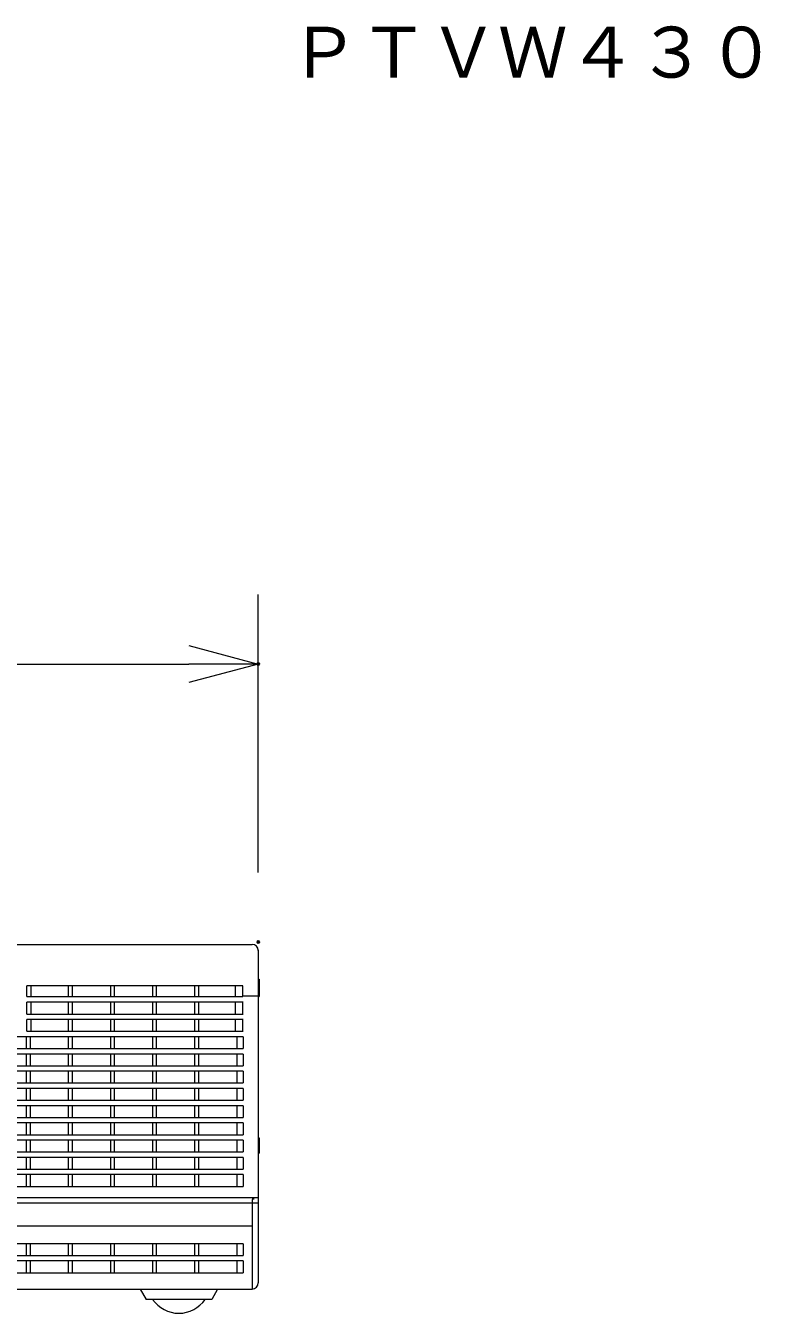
# Model space of a CAD drawing. Units: millimetres, scale not verified. Extents: x -62 to 63, y -57 to 57.
# Drawn here: x 39.05 to 60.17, y 11.33 to 48.39 of the extents above; entities that cross this region are included whole.
import ezdxf
from ezdxf.enums import TextEntityAlignment as Align

# ---------------------------------------------------------------- set-up
doc = ezdxf.new("R2010")
doc.units = ezdxf.units.MM
doc.header["$LTSCALE"] = 0.125
doc.header["$PDMODE"] = 32
doc.header["$PDSIZE"] = 0.0625
for name, color, linetype, lineweight in [('0-0_0', 7, 'Continuous', 9), ('0-3_GAIKEI', 7, 'Continuous', 9), ('0-6_SUNPO', 7, 'Continuous', 9)]:
    doc.layers.add(name, color=color, linetype=linetype, lineweight=lineweight)
doc.layers.add('0-4_TOUROKU', color=7, linetype='Continuous')
doc.layers.add('0-5_DEFPOINTS', color=7, linetype='Continuous')
doc.styles.add('ＭＳ ゴシック', font='')
doc.styles.get('ＭＳ ゴシック').set_extended_font_data('MS Gothic')

# ---------------------------------------------------------------- blocks, each defined once
blk = doc.blocks.new('_OPEN30')
at = {"layer": '0-0_0'}
blk.add_line((0, 0), (-1, 0), dxfattribs=at)
blk.add_lwpolyline([(-1, 0.26795), (0, 0), (-1, -0.26795)], dxfattribs=at)
blk = doc.blocks.new('D6')
at = {"layer": '0-5_DEFPOINTS'}
for p in [(44.7212, 32.8957), (14.2212, 24.8957), (44.7212, 24.8957)]:
    blk.add_point(p, dxfattribs=at)
at = {"layer": '0-6_SUNPO'}
for p, q in [((14.2212, 26.8957), (14.2212, 34.8957)), ((44.7212, 26.8957), (44.7212, 34.8957)), ((16.2212, 32.8957), (42.7212, 32.8957))]:
    blk.add_line(p, q, dxfattribs=at)
at = {"layer": '0-6_SUNPO', "xscale": 2, "yscale": 2, "rotation": 180}
blk.add_blockref('_OPEN30', (14.2212, 32.8957), dxfattribs=at)
at = {"layer": '0-6_SUNPO', "xscale": 2, "yscale": 2}
blk.add_blockref('_OPEN30', (44.7212, 32.8957), dxfattribs=at)
at = {"layer": '0-6_SUNPO', "style": 'ＭＳ ゴシック'}
blk.add_text('305', height=1.833, dxfattribs=at).set_placement((27.5962, 33.3957), align=Align.BOTTOM_LEFT)

msp = doc.modelspace()

# ---------------------------------------------------------------- linework, layer by layer
at = {"layer": '0-3_GAIKEI', "lineweight": 18}
for p, q in [((15.4169, 21.9465), (45.5597, 21.9465)), ((45.7383, 21.7878), (45.7372, 21.7878)), ((45.7383, 21.7878), (45.7383, 12.2021)), ((18.4657, 12.0234), (45.5597, 12.0234))]:
    msp.add_line(p, q, dxfattribs=at)
at = {"layer": '0-3_GAIKEI'}
for p, q in [((39.0849, 20.4481), (39.0849, 20.7558)), ((45.2981, 20.7558), (39.0849, 20.7558)), ((39.204, 20.4482), (39.204, 20.7558)), ((40.2756, 20.7558), (40.2756, 20.4483)), ((40.3848, 20.7558), (40.3848, 20.4484)), ((41.4863, 20.7558), (41.4863, 20.4486)), ((41.5954, 20.7558), (41.5954, 20.4486)), ((42.6969, 20.7558), (42.6969, 20.4488)), ((42.806, 20.7558), (42.806, 20.4488)), ((43.9075, 20.7558), (43.9075, 20.449)), ((44.0167, 20.7558), (44.0167, 20.449)), ((45.0884, 20.4492), (45.0884, 20.7558)), ((45.2981, 20.4492), (45.2981, 20.7558)), ((39.0849, 20.4481), (45.2981, 20.4492)), ((39.0849, 19.9421), (39.0849, 20.2795)), ((45.3002, 20.2795), (39.0849, 20.2795)), ((39.204, 19.9421), (39.204, 20.2795)), ((40.2756, 20.2795), (40.2756, 19.9421)), ((40.3848, 20.2795), (40.3848, 19.9421)), ((41.4863, 20.2795), (41.4863, 19.9421)), ((41.5954, 20.2795), (41.5954, 19.9421)), ((42.6969, 20.2795), (42.6969, 19.9421)), ((42.806, 20.2795), (42.806, 19.9421)), ((43.9075, 20.2795), (43.9075, 19.9421)), ((44.0167, 20.2795), (44.0167, 19.9421)), ((45.0884, 19.9421), (45.0884, 20.2795)), ((45.2981, 19.9421), (45.2981, 20.2795)), ((39.0849, 19.9421), (45.3002, 19.9421)), ((39.0849, 19.4459), (39.0849, 19.7833)), ((45.3002, 19.7833), (39.0849, 19.7833)), ((39.204, 19.4459), (39.204, 19.7833)), ((40.2756, 19.7833), (40.2756, 19.4459)), ((40.3848, 19.7833), (40.3848, 19.4459)), ((41.4863, 19.7833), (41.4863, 19.4459)), ((41.5954, 19.7833), (41.5954, 19.4459)), ((42.6969, 19.7833), (42.6969, 19.4459)), ((42.806, 19.7833), (42.806, 19.4459)), ((43.9075, 19.7833), (43.9075, 19.4459)), ((44.0167, 19.7833), (44.0167, 19.4459)), ((45.0884, 19.4459), (45.0884, 19.7833)), ((45.2981, 19.4459), (45.2981, 19.7833)), ((45.3002, 19.2872), (19.6222, 19.2872)), ((39.065, 19.2872), (39.065, 18.9554)), ((39.0849, 19.4459), (45.3002, 19.4459)), ((39.1742, 19.2872), (39.1742, 18.9554)), ((40.2756, 19.2872), (40.2756, 18.9554)), ((40.3848, 19.2872), (40.3848, 18.9554)), ((41.4863, 19.2872), (41.4863, 18.9554)), ((41.5954, 19.2872), (41.5954, 18.9554)), ((42.6969, 19.2872), (42.6969, 18.9554)), ((42.806, 19.2872), (42.806, 18.9554)), ((43.9075, 19.2872), (43.9075, 18.9554)), ((44.0167, 19.2872), (44.0167, 18.9554)), ((45.1181, 19.2872), (45.1181, 18.9554)), ((45.3002, 19.2872), (45.3002, 18.9498)), ((19.6222, 18.9498), (45.3002, 18.9498)), ((45.3002, 18.791), (19.6222, 18.791)), ((39.065, 18.791), (39.065, 18.4592)), ((39.1742, 18.791), (39.1742, 18.4592)), ((40.2756, 18.791), (40.2756, 18.4592)), ((40.3848, 18.791), (40.3848, 18.4592)), ((41.4863, 18.791), (41.4863, 18.4592)), ((41.5954, 18.791), (41.5954, 18.4592)), ((42.6969, 18.791), (42.6969, 18.4592)), ((42.806, 18.791), (42.806, 18.4592)), ((43.9075, 18.791), (43.9075, 18.4592)), ((44.0167, 18.791), (44.0167, 18.4592)), ((45.1181, 18.791), (45.1181, 18.4592)), ((45.3002, 18.791), (45.3002, 18.4536)), ((19.6222, 18.4536), (45.3002, 18.4536)), ((45.3002, 18.2948), (19.6222, 18.2948)), ((39.065, 18.2948), (39.065, 17.9631)), ((39.1742, 18.2948), (39.1742, 17.9631)), ((40.2756, 18.2948), (40.2756, 17.9631)), ((40.3848, 18.2948), (40.3848, 17.9631)), ((41.4863, 18.2948), (41.4863, 17.9631)), ((41.5954, 18.2948), (41.5954, 17.9631)), ((42.6969, 18.2948), (42.6969, 17.9631)), ((42.806, 18.2948), (42.806, 17.9631)), ((43.9075, 18.2948), (43.9075, 17.9631)), ((44.0167, 18.2948), (44.0167, 17.9631)), ((45.1181, 18.2948), (45.1181, 17.9631)), ((45.3002, 18.2948), (45.3002, 17.9575)), ((19.6222, 17.9575), (45.3002, 17.9575)), ((45.3002, 17.7987), (19.6222, 17.7987)), ((39.065, 17.7987), (39.065, 17.4669)), ((39.1742, 17.7987), (39.1742, 17.4669)), ((40.2756, 17.7987), (40.2756, 17.4669)), ((40.3848, 17.7987), (40.3848, 17.4669)), ((41.4863, 17.7987), (41.4863, 17.4669)), ((41.5954, 17.7987), (41.5954, 17.4669)), ((42.6969, 17.7987), (42.6969, 17.4669)), ((42.806, 17.7987), (42.806, 17.4669)), ((43.9075, 17.7987), (43.9075, 17.4669)), ((44.0167, 17.7987), (44.0167, 17.4669)), ((45.1181, 17.7987), (45.1181, 17.4669)), ((45.3002, 17.7987), (45.3002, 17.4613)), ((19.6222, 17.4613), (45.3002, 17.4613)), ((45.3002, 17.3025), (19.6222, 17.3025)), ((39.065, 17.3025), (39.065, 16.9708)), ((39.1742, 17.3025), (39.1742, 16.9708)), ((40.2756, 17.3025), (40.2756, 16.9708)), ((40.3848, 17.3025), (40.3848, 16.9708)), ((41.4863, 17.3025), (41.4863, 16.9708)), ((41.5954, 17.3025), (41.5954, 16.9708)), ((42.6969, 17.3025), (42.6969, 16.9708)), ((42.806, 17.3025), (42.806, 16.9708)), ((43.9075, 17.3025), (43.9075, 16.9708)), ((44.0167, 17.3025), (44.0167, 16.9708)), ((45.1181, 17.3025), (45.1181, 16.9708)), ((45.3002, 17.3025), (45.3002, 16.9652)), ((19.6222, 16.9652), (45.3002, 16.9652)), ((45.3002, 16.8064), (19.6222, 16.8064)), ((39.065, 16.8064), (39.065, 16.4746)), ((39.1742, 16.8064), (39.1742, 16.4746)), ((40.2756, 16.8064), (40.2756, 16.4746)), ((40.3848, 16.8064), (40.3848, 16.4746)), ((41.4863, 16.8064), (41.4863, 16.4746)), ((41.5954, 16.8064), (41.5954, 16.4746)), ((42.6969, 16.8064), (42.6969, 16.4746)), ((42.806, 16.8064), (42.806, 16.4746)), ((43.9075, 16.8064), (43.9075, 16.4746)), ((44.0167, 16.8064), (44.0167, 16.4746)), ((45.1181, 16.8064), (45.1181, 16.4746)), ((45.3002, 16.8064), (45.3002, 16.469)), ((19.6222, 16.469), (45.3002, 16.469)), ((45.3002, 16.3102), (19.6222, 16.3102)), ((39.065, 16.3102), (39.065, 15.9785)), ((39.1742, 16.3102), (39.1742, 15.9785)), ((40.2756, 16.3102), (40.2756, 15.9785)), ((40.3848, 16.3102), (40.3848, 15.9785)), ((41.4863, 16.3102), (41.4863, 15.9785)), ((41.5954, 16.3102), (41.5954, 15.9785)), ((42.6969, 16.3102), (42.6969, 15.9785)), ((42.806, 16.3102), (42.806, 15.9785)), ((43.9075, 16.3102), (43.9075, 15.9785)), ((44.0167, 16.3102), (44.0167, 15.9785)), ((45.1181, 16.3102), (45.1181, 15.9785)), ((45.3002, 16.3102), (45.3002, 15.9728)), ((19.6222, 15.9728), (45.3002, 15.9728)), ((45.3002, 15.8141), (19.6222, 15.8141)), ((39.065, 15.8141), (39.065, 15.4823)), ((39.1742, 15.8141), (39.1742, 15.4823)), ((40.2756, 15.8141), (40.2756, 15.4823)), ((40.3848, 15.8141), (40.3848, 15.4823)), ((41.4863, 15.8141), (41.4863, 15.4823)), ((41.5954, 15.8141), (41.5954, 15.4823)), ((42.6969, 15.8141), (42.6969, 15.4823)), ((42.806, 15.8141), (42.806, 15.4823)), ((43.9075, 15.8141), (43.9075, 15.4823)), ((44.0167, 15.8141), (44.0167, 15.4823)), ((45.1181, 15.8141), (45.1181, 15.4823)), ((45.3002, 15.8141), (45.3002, 15.4767)), ((19.6222, 15.4767), (45.3002, 15.4767)), ((45.3002, 15.3179), (19.6222, 15.3179)), ((39.065, 15.3179), (39.065, 14.9862)), ((39.1742, 15.3179), (39.1742, 14.9862)), ((40.2756, 15.3179), (40.2756, 14.9862)), ((40.3848, 15.3179), (40.3848, 14.9862)), ((41.4863, 15.3179), (41.4863, 14.9862)), ((41.5954, 15.3179), (41.5954, 14.9862)), ((42.6969, 15.3179), (42.6969, 14.9862)), ((42.806, 15.3179), (42.806, 14.9862)), ((43.9075, 15.3179), (43.9075, 14.9862)), ((44.0167, 15.3179), (44.0167, 14.9862)), ((45.1181, 15.3179), (45.1181, 14.9862)), ((45.3002, 15.3179), (45.3002, 14.9805)), ((19.6222, 14.9805), (45.3002, 14.9805)), ((45.3002, 13.3294), (19.6222, 13.3294)), ((19.6222, 12.992), (45.3002, 12.992)), ((39.065, 13.3294), (39.065, 12.9976)), ((39.1742, 13.3294), (39.1742, 12.9976)), ((40.2756, 13.3294), (40.2756, 12.9976)), ((40.3848, 13.3294), (40.3848, 12.9976)), ((41.4863, 13.3294), (41.4863, 12.9976)), ((41.5954, 13.3294), (41.5954, 12.9976)), ((42.6969, 13.3294), (42.6969, 12.9976)), ((42.806, 13.3294), (42.806, 12.9976)), ((43.9075, 13.3294), (43.9075, 12.9976)), ((44.0167, 13.3294), (44.0167, 12.9976)), ((45.1181, 13.3294), (45.1181, 12.9976)), ((45.3002, 13.3294), (45.3002, 12.992)), ((45.3002, 12.8332), (19.6222, 12.8332)), ((39.065, 12.8332), (39.065, 12.5015)), ((39.1742, 12.8332), (39.1742, 12.5015)), ((40.2756, 12.8332), (40.2756, 12.5015)), ((40.3848, 12.8332), (40.3848, 12.5015)), ((41.4863, 12.8332), (41.4863, 12.5015)), ((41.5954, 12.8332), (41.5954, 12.5015)), ((42.6969, 12.8332), (42.6969, 12.5015)), ((42.806, 12.8332), (42.806, 12.5015)), ((43.9075, 12.8332), (43.9075, 12.5015)), ((44.0167, 12.8332), (44.0167, 12.5015)), ((45.1181, 12.8332), (45.1181, 12.5015)), ((45.3002, 12.8332), (45.3002, 12.4959)), ((19.6222, 12.4959), (45.3002, 12.4959))]:
    msp.add_line(p, q, dxfattribs=at)
at = {"layer": '0-3_GAIKEI', "color": 1, "lineweight": 18}
for p, q in [((45.7383, 20.9443), (45.7681, 20.9443)), ((45.7681, 20.9443), (45.7681, 20.4482)), ((45.7383, 20.4581), (45.3002, 20.4581)), ((45.7383, 20.6962), (45.7681, 20.6962)), ((45.7383, 20.4482), (45.7681, 20.4482)), ((45.7383, 16.3797), (45.7681, 16.3797)), ((45.7681, 16.3797), (45.7681, 15.9331)), ((45.7383, 16.1217), (45.7681, 16.1217)), ((45.7383, 15.9331), (45.7681, 15.9331)), ((45.7383, 14.6531), (15.4169, 14.6531)), ((17.9771, 14.5042), (45.7383, 14.5042)), ((45.5597, 14.6035), (45.5597, 12.0234)), ((45.5684, 14.6534), (45.5701, 14.6035)), ((45.5981, 14.6531), (45.5999, 14.6035)), ((45.5597, 13.8395), (18.3155, 13.8395)), ((42.3446, 12.0234), (42.5133, 11.7258)), ((44.5674, 12.0234), (44.3987, 11.7258)), ((44.3987, 11.7258), (42.5133, 11.7258))]:
    msp.add_line(p, q, dxfattribs=at)
at = {"layer": '0-3_GAIKEI', "lineweight": 18}
for centre, start, end in [((45.5597, 21.7679), 0, 90), ((45.5597, 12.2021), 270, 0)]:
    msp.add_arc(centre, 0.1786, start, end, dxfattribs=at)
at = {"layer": '0-3_GAIKEI', "color": 1, "lineweight": 18}
msp.add_arc((43.456, 12.246), 0.9172, 214.64964, 325.35036, dxfattribs=at)

# ---------------------------------------------------------------- block references
at = {"layer": '0-6_SUNPO'}
msp.add_blockref('D6', (1.0171, -2.8795), dxfattribs=at)

# ---------------------------------------------------------------- texts
at = {"layer": '0-4_TOUROKU', "style": 'ＭＳ ゴシック'}
msp.add_text('ＰＴＶＷ４３０', height=1.466, dxfattribs=at).set_placement((46.6348, 46.4545), align=Align.BOTTOM_LEFT)

doc.saveas('drawing.dxf')
